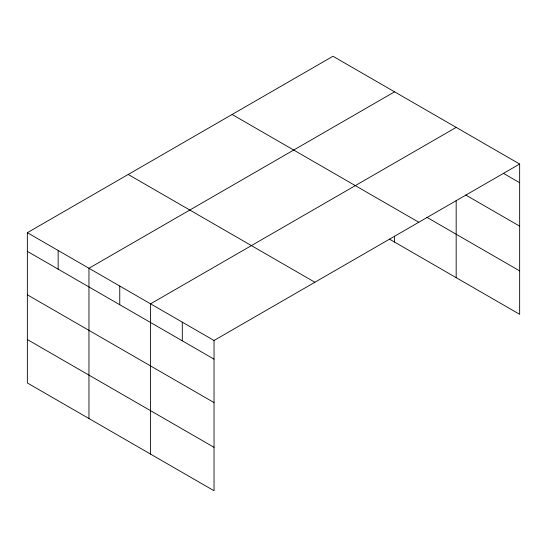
<?xml version="1.0" encoding="UTF-8"?>
<svg xmlns="http://www.w3.org/2000/svg" width="547" height="547" viewBox="0 0 547 547"><rect width="100%" height="100%" fill="white"/><g stroke="black" fill="none" stroke-linecap="round" stroke-linejoin="round"><path stroke-width="0.82" d="M27.35 232.694L214.034 340.48L214.034 490.748L27.35 382.968L27.35 232.694L332.966 56.252L519.65 164.032L519.65 314.306L389.437 239.128M394.572 91.821L88.956 268.262L88.956 418.537M456.177 127.389L150.562 303.831L150.562 454.106M214.034 340.48L519.65 164.032M503.411 173.337L519.65 182.712M465.771 195.033L519.65 226.137M426.838 217.296L519.65 270.881M232.113 114.48L418.797 222.26M128.203 174.466L314.887 282.252M27.35 251.374L214.034 359.153M27.35 294.799L214.034 402.578M27.35 339.543L214.034 447.323M456.177 200.462L456.177 277.657M394.572 236.133L394.572 242.089M182.301 322.156L182.301 340.829M119.759 286.047L119.759 304.727M58.153 250.478L58.153 269.158"/></g></svg>
